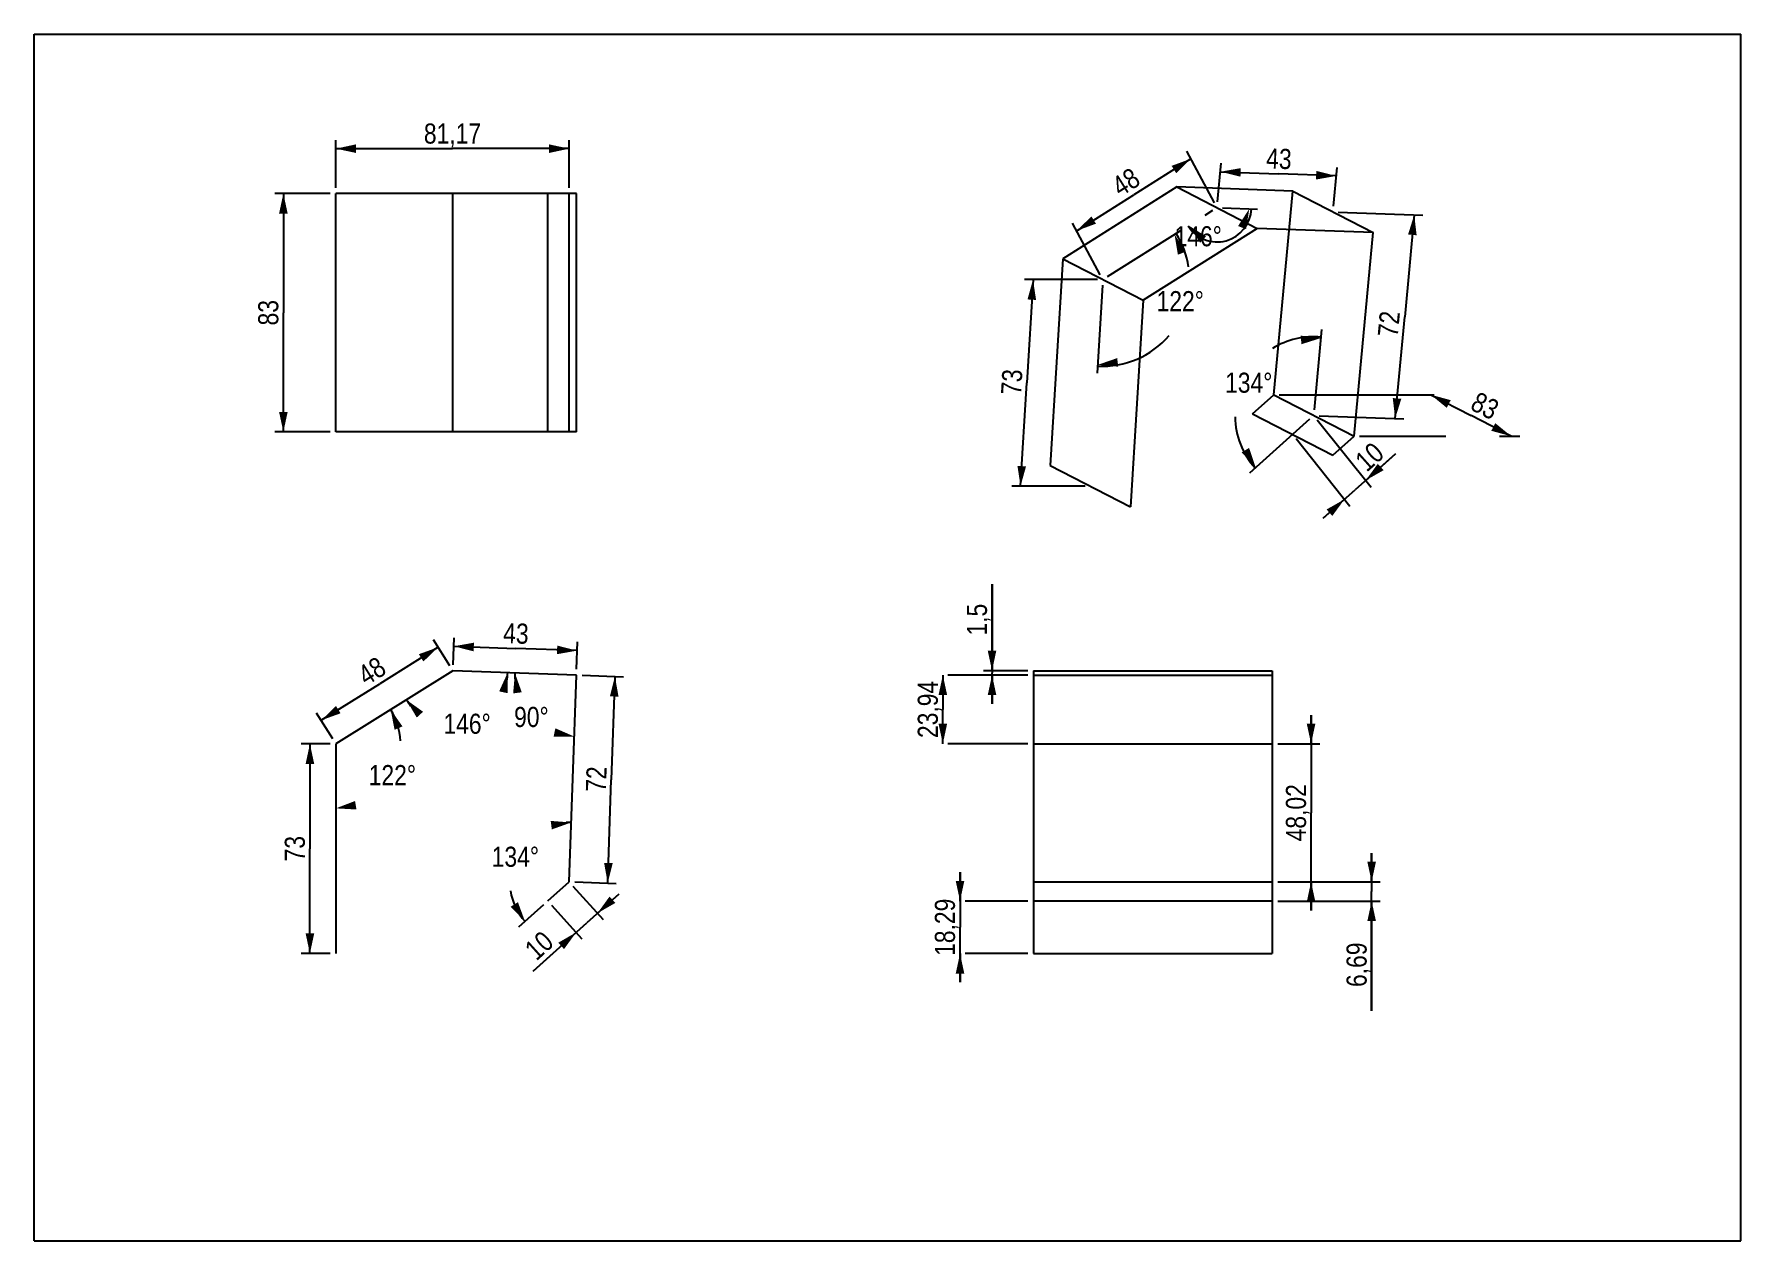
# Model space of a CAD drawing. Header units: millimetres. Extents: x 0 to 297, y 0 to 210.
import ezdxf

# ---------------------------------------------------------------- set-up
doc = ezdxf.new("R2010")
doc.units = ezdxf.units.MM
doc.header["$LTSCALE"] = 16.335
doc.layers.get('0').update_dxf_attribs({"linetype": 'CONTINUOUS'})
doc.styles.get("Standard").update_dxf_attribs({"font": 'txt', "width": 0.85})
doc.dimstyles.new('DIMSTYLE_1', dxfattribs={"dimtxt": 3.5, "dimasz": 3.5, "dimexe": 1.5, "dimexo": 1, "dimgap": 0.875, "dimtad": 1, "dimlfac": 2, "dimtxsty": 'STANDARD', "dimblk": '_FILLED', "dimblk1": '_FILLED', "dimblk2": '_FILLED', "dimcen": 0.09, "dimadec": 0, "dimazin": 0, "dimtp": 0.01, "dimtm": 0.01, "dimtfac": 1, "dimtofl": 0, "dimtmove": 0, "dimatfit": 3, "dimldrblk": '_FILLED', "dimfxl": 1, "dimtolj": 1, "dimarcsym": 0})
doc.dimstyles.new('DIMSTYLE_2', dxfattribs={"dimtxt": 3.5, "dimasz": 3.5, "dimexe": 1.5, "dimexo": 1, "dimtad": 0, "dimtih": 1, "dimtoh": 1, "dimlfac": 2, "dimtxsty": 'STANDARD', "dimblk": '_FILLED', "dimblk1": '_FILLED', "dimblk2": '_FILLED', "dimcen": 0.09, "dimadec": 0, "dimazin": 0, "dimtp": 0.5, "dimtm": 0.5, "dimtfac": 1, "dimtofl": 0, "dimtmove": 0, "dimatfit": 3, "dimldrblk": '_FILLED', "dimfxl": 1, "dimtolj": 1, "dimarcsym": 0})
doc.dimstyles.new('DIMSTYLE_3', dxfattribs={"dimtxt": 3.5, "dimasz": 3.5, "dimexe": 1.5, "dimexo": 1, "dimtad": 0, "dimtih": 1, "dimtoh": 1, "dimdec": 1, "dimlfac": 2, "dimtxsty": 'STANDARD', "dimblk": '_FILLED', "dimblk1": '_FILLED', "dimblk2": '_FILLED', "dimcen": 0.09, "dimadec": 0, "dimazin": 0, "dimtp": 0.5, "dimtm": 0.5, "dimtfac": 1, "dimtdec": 1, "dimtofl": 0, "dimtmove": 0, "dimatfit": 3, "dimldrblk": '_FILLED', "dimfxl": 1, "dimtolj": 1, "dimarcsym": 0})

# ---------------------------------------------------------------- blocks, each defined once
blk = doc.blocks.new('_FILLED')
at = {"color": 0, "linetype": 'BYBLOCK'}
blk.add_solid([(0, 0), (-1, 0.214), (-1, -0.214)], dxfattribs=at)
blk = doc.blocks.new('*D0')
at = {"color": 2, "linetype": 'CONTINUOUS'}
for p, q in [((216.64, 147.24), (243.62, 147.24)), ((243.05, 147.24), (250.04, 143.63)), ((257.03, 140.03), (250.04, 143.63)), ((230.62, 140.03), (245.64, 140.03)), ((255.01, 140.03), (258.53, 140.03))]:
    blk.add_line(p, q, dxfattribs=at)
at = {"color": 2, "linetype": 'CONTINUOUS', "xscale": 3.5, "yscale": 3.5, "zscale": 3.5}
for p, rotation in [((243.05, 147.24), 152.7268545162), ((257.03, 140.03), 332.7268545162)]:
    blk.add_blockref('_FILLED', p, dxfattribs=dict(at, rotation=rotation))
at = {"color": 2, "linetype": 'CONTINUOUS', "insert": (253.28, 146.89), "char_height": 3.5, "width": 5.95, "attachment_point": 2, "rotation": 332.7269, "line_spacing_factor": 0.9}
blk.add_mtext('83', dxfattribs=at)
blk = doc.blocks.new('*D1')
at = {"color": 2, "linetype": 'CONTINUOUS'}
for p, q in [((185.04, 167.28), (172.32, 167.28)), ((173.82, 167.28), (172.74, 149.31)), ((171.65, 131.33), (172.74, 149.31)), ((182.87, 131.33), (170.15, 131.33))]:
    blk.add_line(p, q, dxfattribs=at)
at = {"color": 2, "linetype": 'CONTINUOUS', "xscale": 3.5, "yscale": 3.5, "zscale": 3.5}
for p, rotation in [((173.82, 167.28), 86.5489358329), ((171.65, 131.33), 266.5489358329)]:
    blk.add_blockref('_FILLED', p, dxfattribs=dict(at, rotation=rotation))
at = {"color": 2, "linetype": 'CONTINUOUS', "insert": (168.37, 149.57), "char_height": 3.5, "width": 5.95, "attachment_point": 2, "rotation": 86.5489, "line_spacing_factor": 0.9}
blk.add_mtext('73', dxfattribs=at)
blk = doc.blocks.new('*D2')
at = {"color": 2, "linetype": 'CONTINUOUS'}
for p, q in [((201.3, 188.31), (191.36, 182.05)), ((205.41, 180.64), (200.6, 189.63)), ((181.42, 175.78), (191.36, 182.05)), ((185.53, 168.12), (180.72, 177.11))]:
    blk.add_line(p, q, dxfattribs=at)
at = {"color": 2, "linetype": 'CONTINUOUS', "xscale": 3.5, "yscale": 3.5, "zscale": 3.5}
for p, rotation in [((201.3, 188.31), 32.2104769618), ((181.42, 175.78), 212.2104769618)]:
    blk.add_blockref('_FILLED', p, dxfattribs=dict(at, rotation=rotation))
at = {"color": 2, "linetype": 'CONTINUOUS', "insert": (189.03, 185.75), "char_height": 3.5, "width": 5.95, "attachment_point": 2, "rotation": 32.2105, "line_spacing_factor": 0.9}
blk.add_mtext('48', dxfattribs=at)
blk = doc.blocks.new('*D3')
at = {"color": 2, "linetype": 'CONTINUOUS'}
for p, q in [((223.28, 142.9), (232.65, 131.17)), ((219.59, 139.61), (228.96, 127.87)), ((236.91, 136.98), (229.87, 130.69)), ((231.71, 132.34), (236.91, 136.98)), ((224.33, 125.75), (229.87, 130.69)), ((228.02, 129.05), (224.33, 125.75))]:
    blk.add_line(p, q, dxfattribs=at)
at = {"color": 2, "linetype": 'CONTINUOUS', "xscale": 3.5, "yscale": 3.5, "zscale": 3.5}
for p, rotation in [((231.71, 132.34), 221.759252228), ((228.02, 129.05), 41.759252228)]:
    blk.add_blockref('_FILLED', p, dxfattribs=dict(at, rotation=rotation))
at = {"color": 2, "linetype": 'CONTINUOUS', "insert": (229.56, 136.28), "char_height": 3.5, "width": 5.95, "attachment_point": 1, "rotation": 41.7593, "line_spacing_factor": 0.9}
blk.add_mtext('10', dxfattribs=at)
blk = doc.blocks.new('*D4')
at = {"color": 2, "linetype": 'CONTINUOUS'}
for p, q in [((222.78, 144.62), (224.09, 158.6)), ((221.95, 142.98), (211.47, 133.61))]:
    blk.add_line(p, q, dxfattribs=at)
for start, end in [(84.6512, 121.7553), (181.0261, 221.7593)]:
    blk.add_arc((222.69, 143.63), 13.71, start, end, dxfattribs=at)
for points in [[(220.54, 156.04), (223.95, 157.12), (220.4, 157.53)], [(210.13, 137.22), (212.57, 134.6), (211.42, 137.99)]]:
    blk.add_solid(points, dxfattribs=at)
at = {"color": 2, "linetype": 'CONTINUOUS', "insert": (211.36, 151.09), "char_height": 3.5, "width": 11.2583, "attachment_point": 2, "line_spacing_factor": 0.9}
blk.add_mtext('134\\Fgdt;{\\Fgdt;~}', dxfattribs=at)
blk = doc.blocks.new('*D5')
at = {"color": 2, "linetype": 'CONTINUOUS'}
for p, q in [((226.95, 179.03), (241.66, 178.49)), ((240.16, 178.55), (238.5, 160.83)), ((236.84, 143.12), (238.5, 160.83)), ((223.63, 143.6), (238.34, 143.06))]:
    blk.add_line(p, q, dxfattribs=at)
at = {"color": 2, "linetype": 'CONTINUOUS', "xscale": 3.5, "yscale": 3.5, "zscale": 3.5}
for p, rotation in [((240.16, 178.55), 84.6511926844), ((236.84, 143.12), 264.6511926844)]:
    blk.add_blockref('_FILLED', p, dxfattribs=dict(at, rotation=rotation))
at = {"color": 2, "linetype": 'CONTINUOUS', "insert": (234, 159.73), "char_height": 3.5, "width": 5.95, "attachment_point": 2, "rotation": 84.6512, "line_spacing_factor": 0.9}
blk.add_mtext('72', dxfattribs=at)
blk = doc.blocks.new('*D6')
at = {"color": 2, "linetype": 'CONTINUOUS'}
for p, q in [((186.81, 167.8), (199.7, 175.92)), ((185.92, 166.3), (185, 150.98))]:
    blk.add_line(p, q, dxfattribs=at)
for start, end in [(8.405, 32.2105), (266.5489, 319.8956)]:
    blk.add_arc((185.98, 167.28), 15.06, start, end, dxfattribs=at)
for points in [[(200.43, 172.15), (198.45, 175.14), (199.03, 171.61)], [(188.47, 153.62), (185.09, 152.45), (188.65, 152.13)]]:
    blk.add_solid(points, dxfattribs=at)
at = {"color": 2, "linetype": 'CONTINUOUS', "insert": (199.44, 165.28), "char_height": 3.5, "width": 11.2583, "attachment_point": 2, "line_spacing_factor": 0.9}
blk.add_mtext('122\\Fgdt;{\\Fgdt;~}', dxfattribs=at)
blk = doc.blocks.new('*D7')
at = {"color": 2, "linetype": 'CONTINUOUS'}
for p, q in [((205.03, 179.28), (203.73, 178.46)), ((206.8, 179.77), (212.86, 179.55))]:
    blk.add_line(p, q, dxfattribs=at)
blk.add_arc((205.86, 179.81), 5.97, 212.2105, 357.8994, dxfattribs=at)
for points in [[(210.9, 176.06), (211.46, 179.6), (209.5, 176.6)], [(203.95, 174.79), (200.92, 176.69), (202.9, 173.71)]]:
    blk.add_solid(points, dxfattribs=at)
at = {"color": 2, "linetype": 'CONTINUOUS', "insert": (202.57, 176.58), "char_height": 3.5, "width": 11.2583, "attachment_point": 2, "line_spacing_factor": 0.9}
blk.add_mtext('146\\Fgdt;{\\Fgdt;~}', dxfattribs=at)
blk = doc.blocks.new('*D8')
at = {"color": 2, "linetype": 'CONTINUOUS'}
for p, q in [((205.95, 180.79), (206.59, 187.56)), ((206.45, 186.06), (216.52, 185.69)), ((226.59, 185.32), (216.52, 185.69)), ((226.1, 180.05), (226.73, 186.82))]:
    blk.add_line(p, q, dxfattribs=at)
at = {"color": 2, "linetype": 'CONTINUOUS', "xscale": 3.5, "yscale": 3.5, "zscale": 3.5}
for p, rotation in [((206.45, 186.06), 177.8994341811), ((226.59, 185.32), 357.8994341811)]:
    blk.add_blockref('_FILLED', p, dxfattribs=dict(at, rotation=rotation))
at = {"color": 2, "linetype": 'CONTINUOUS', "insert": (216.68, 190.07), "char_height": 3.5, "width": 5.95, "attachment_point": 2, "rotation": 357.8994, "line_spacing_factor": 0.9}
blk.add_mtext('43', dxfattribs=at)
blk = doc.blocks.new('*D9')
at = {"color": 2, "linetype": 'CONTINUOUS'}
for p, q in [((52.51, 183.27), (52.51, 191.57)), ((93.1, 183.27), (93.1, 191.57)), ((52.51, 190.07), (72.8, 190.07)), ((93.1, 190.07), (72.8, 190.07))]:
    blk.add_line(p, q, dxfattribs=at)
at = {"color": 2, "linetype": 'CONTINUOUS', "xscale": 3.5, "yscale": 3.5, "zscale": 3.5, "rotation": 180}
blk.add_blockref('_FILLED', (52.51, 190.07), dxfattribs=at)
at = {"color": 2, "linetype": 'CONTINUOUS', "xscale": 3.5, "yscale": 3.5, "zscale": 3.5}
blk.add_blockref('_FILLED', (93.1, 190.07), dxfattribs=at)
at = {"color": 2, "linetype": 'CONTINUOUS', "insert": (72.8, 194.45), "char_height": 3.5, "width": 14.875, "attachment_point": 2, "line_spacing_factor": 0.9}
blk.add_mtext('81,17', dxfattribs=at)
blk = doc.blocks.new('*D10')
at = {"color": 2, "linetype": 'CONTINUOUS'}
for p, q in [((51.51, 86.5), (46.49, 86.5)), ((47.99, 86.5), (47.99, 68.25)), ((47.99, 50), (47.99, 68.25)), ((51.51, 50), (46.49, 50))]:
    blk.add_line(p, q, dxfattribs=at)
at = {"color": 2, "linetype": 'CONTINUOUS', "xscale": 3.5, "yscale": 3.5, "zscale": 3.5}
for p, rotation in [((47.99, 86.5), 90), ((47.99, 50), 270)]:
    blk.add_blockref('_FILLED', p, dxfattribs=dict(at, rotation=rotation))
at = {"color": 2, "linetype": 'CONTINUOUS', "insert": (43.61, 68.25), "char_height": 3.5, "width": 5.95, "attachment_point": 2, "rotation": 90, "line_spacing_factor": 0.9}
blk.add_mtext('73', dxfattribs=at)
blk = doc.blocks.new('*D11')
at = {"color": 2, "linetype": 'CONTINUOUS'}
for p, q in [((72.34, 100.07), (69.52, 104.58)), ((70.31, 103.31), (60.13, 96.95)), ((49.96, 90.59), (60.13, 96.95)), ((51.98, 87.35), (49.16, 91.86))]:
    blk.add_line(p, q, dxfattribs=at)
at = {"color": 2, "linetype": 'CONTINUOUS', "xscale": 3.5, "yscale": 3.5, "zscale": 3.5}
for p, rotation in [((70.31, 103.31), 32), ((49.96, 90.59), 212)]:
    blk.add_blockref('_FILLED', p, dxfattribs=dict(at, rotation=rotation))
at = {"color": 2, "linetype": 'CONTINUOUS', "insert": (57.82, 100.66), "char_height": 3.5, "width": 5.95, "attachment_point": 2, "rotation": 32, "line_spacing_factor": 0.9}
blk.add_mtext('48', dxfattribs=at)
blk = doc.blocks.new('*D12')
at = {"color": 2, "linetype": 'CONTINUOUS'}
for p, q in [((72.9, 100.22), (73.07, 104.97)), ((94.39, 99.47), (94.55, 104.22)), ((73.01, 103.47), (83.76, 103.09)), ((94.5, 102.72), (83.76, 103.09))]:
    blk.add_line(p, q, dxfattribs=at)
at = {"color": 2, "linetype": 'CONTINUOUS', "xscale": 3.5, "yscale": 3.5, "zscale": 3.5}
for p, rotation in [((73.01, 103.47), 178), ((94.5, 102.72), 358)]:
    blk.add_blockref('_FILLED', p, dxfattribs=dict(at, rotation=rotation))
at = {"color": 2, "linetype": 'CONTINUOUS', "insert": (83.91, 107.46), "char_height": 3.5, "width": 5.95, "attachment_point": 2, "rotation": 358, "line_spacing_factor": 0.9}
blk.add_mtext('43', dxfattribs=at)
blk = doc.blocks.new('*D13')
at = {"color": 2, "linetype": 'CONTINUOUS'}
for p, q in [((95.35, 98.43), (102.57, 98.18)), ((101.07, 98.23), (100.44, 80.25)), ((99.81, 62.26), (100.44, 80.25)), ((94.1, 62.46), (101.31, 62.2))]:
    blk.add_line(p, q, dxfattribs=at)
at = {"color": 2, "linetype": 'CONTINUOUS', "xscale": 3.5, "yscale": 3.5, "zscale": 3.5}
for p, rotation in [((101.07, 98.23), 88), ((99.81, 62.26), 268)]:
    blk.add_blockref('_FILLED', p, dxfattribs=dict(at, rotation=rotation))
at = {"color": 2, "linetype": 'CONTINUOUS', "insert": (96.07, 80.4), "char_height": 3.5, "width": 5.95, "attachment_point": 2, "rotation": 88, "line_spacing_factor": 0.9}
blk.add_mtext('72', dxfattribs=at)
blk = doc.blocks.new('*D14')
at = {"color": 2, "linetype": 'CONTINUOUS'}
for p, q in [((93.77, 61.75), (99.03, 55.9)), ((101.74, 60.36), (96.17, 55.34)), ((98.03, 57.02), (101.74, 60.36)), ((90.05, 58.4), (95.31, 52.56)), ((86.84, 46.95), (96.17, 55.34)), ((94.31, 53.67), (86.84, 46.95))]:
    blk.add_line(p, q, dxfattribs=at)
at = {"color": 2, "linetype": 'CONTINUOUS', "xscale": 3.5, "yscale": 3.5, "zscale": 3.5}
for p, rotation in [((98.03, 57.02), 222), ((94.31, 53.67), 42)]:
    blk.add_blockref('_FILLED', p, dxfattribs=dict(at, rotation=rotation))
at = {"color": 2, "linetype": 'CONTINUOUS', "insert": (88.34, 54.18), "char_height": 3.5, "width": 5.95, "attachment_point": 3, "rotation": 42, "line_spacing_factor": 0.9}
blk.add_mtext('10', dxfattribs=at)
blk = doc.blocks.new('*D15')
at = {"color": 2, "linetype": 'CONTINUOUS'}
blk.add_line((88.64, 58.48), (84.31, 54.58), dxfattribs=at)
for start, end in [(88, 92.81), (188.8334, 222)]:
    blk.add_arc((93.1, 62.49), 10.33, start, end, dxfattribs=at)
for points in [[(90.09, 71.6), (93.46, 72.81), (89.89, 73.08)], [(82.92, 58.14), (85.42, 55.58), (84.19, 58.94)]]:
    blk.add_solid(points, dxfattribs=at)
at = {"color": 2, "linetype": 'CONTINUOUS', "insert": (83.74, 68.6), "char_height": 3.5, "width": 11.2583, "attachment_point": 2, "line_spacing_factor": 0.9}
blk.add_mtext('134\\Fgdt;{\\Fgdt;~}', dxfattribs=at)
blk = doc.blocks.new('*D16')
at = {"color": 2, "linetype": 'CONTINUOUS'}
for start, end in [(339.9389, 358), (212, 219.6288)]:
    blk.add_arc((72.87, 99.22), 9.55, start, end, dxfattribs=at)
for points in [[(82.39, 95.31), (82.41, 98.89), (80.92, 95.63)], [(67.68, 92.08), (64.77, 94.16), (66.58, 91.07)]]:
    blk.add_solid(points, dxfattribs=at)
at = {"color": 2, "linetype": 'CONTINUOUS', "insert": (75.34, 91.74), "char_height": 3.5, "width": 11.2583, "attachment_point": 2, "line_spacing_factor": 0.9}
blk.add_mtext('146\\Fgdt;{\\Fgdt;~}', dxfattribs=at)
blk = doc.blocks.new('*D17')
at = {"color": 2, "linetype": 'CONTINUOUS'}
blk.add_arc((94.35, 98.47), 10.7, 178, 187.2442, dxfattribs=at)
for points in [[(84.85, 95.47), (83.66, 98.84), (83.36, 95.27)], [(90.4, 87.73), (93.98, 87.77), (90.7, 89.2)]]:
    blk.add_solid(points, dxfattribs=at)
at = {"color": 2, "linetype": 'CONTINUOUS', "insert": (86.53, 92.92), "char_height": 3.5, "width": 8.2833, "attachment_point": 2, "line_spacing_factor": 0.9}
blk.add_mtext('90\\Fgdt;{\\Fgdt;~}', dxfattribs=at)
blk = doc.blocks.new('*D18')
at = {"color": 2, "linetype": 'CONTINUOUS'}
blk.add_arc((52.51, 86.5), 11.24, 2.5649, 32, dxfattribs=at)
for points in [[(64.1, 89.53), (62.04, 92.45), (62.72, 88.94)], [(55.85, 76.55), (52.51, 75.27), (56.09, 75.07)]]:
    blk.add_solid(points, dxfattribs=at)
at = {"color": 2, "linetype": 'CONTINUOUS', "insert": (62.34, 82.8), "char_height": 3.5, "width": 11.2583, "attachment_point": 2, "line_spacing_factor": 0.9}
blk.add_mtext('122\\Fgdt;{\\Fgdt;~}', dxfattribs=at)
blk = doc.blocks.new('*D19')
at = {"color": 2, "linetype": 'CONTINUOUS'}
for p, q in [((51.51, 182.27), (41.87, 182.27)), ((43.37, 182.27), (43.37, 161.52)), ((43.37, 140.77), (43.37, 161.52)), ((51.51, 140.77), (41.87, 140.77))]:
    blk.add_line(p, q, dxfattribs=at)
at = {"color": 2, "linetype": 'CONTINUOUS', "xscale": 3.5, "yscale": 3.5, "zscale": 3.5}
for p, rotation in [((43.37, 182.27), 90), ((43.37, 140.77), 270)]:
    blk.add_blockref('_FILLED', p, dxfattribs=dict(at, rotation=rotation))
at = {"color": 2, "linetype": 'CONTINUOUS', "insert": (38.99, 161.52), "char_height": 3.5, "width": 5.95, "attachment_point": 2, "rotation": 90, "line_spacing_factor": 0.9}
blk.add_mtext('83', dxfattribs=at)
blk = doc.blocks.new('*D20')
at = {"color": 2, "linetype": 'CONTINUOUS'}
for p, q in [((166.69, 99.22), (166.69, 114.27)), ((166.69, 114.27), (166.69, 98.84)), ((172.91, 99.22), (165.19, 99.22)), ((172.91, 98.47), (165.19, 98.47)), ((166.69, 93.47), (166.69, 98.84)), ((166.69, 98.47), (166.69, 93.47))]:
    blk.add_line(p, q, dxfattribs=at)
at = {"color": 2, "linetype": 'CONTINUOUS', "xscale": 3.5, "yscale": 3.5, "zscale": 3.5}
for p, rotation in [((166.69, 99.22), 270), ((166.69, 98.47), 90)]:
    blk.add_blockref('_FILLED', p, dxfattribs=dict(at, rotation=rotation))
at = {"color": 2, "linetype": 'CONTINUOUS', "insert": (162.31, 105.34), "char_height": 3.5, "width": 8.925, "attachment_point": 1, "rotation": 90, "line_spacing_factor": 0.9}
blk.add_mtext('1,5', dxfattribs=at)
blk = doc.blocks.new('*D21')
at = {"color": 2, "linetype": 'CONTINUOUS'}
for p, q in [((158.13, 98.47), (158.13, 92.48)), ((172.91, 98.47), (159.01, 98.47)), ((158.13, 86.5), (158.13, 92.48)), ((172.91, 86.5), (159.01, 86.5))]:
    blk.add_line(p, q, dxfattribs=at)
at = {"color": 2, "linetype": 'CONTINUOUS', "xscale": 3.5, "yscale": 3.5, "zscale": 3.5}
for p, rotation in [((158.13, 98.47), 90), ((158.13, 86.5), 270)]:
    blk.add_blockref('_FILLED', p, dxfattribs=dict(at, rotation=rotation))
at = {"color": 2, "linetype": 'CONTINUOUS', "insert": (153.76, 92.48), "char_height": 3.5, "width": 14.875, "attachment_point": 2, "rotation": 90, "line_spacing_factor": 0.9}
blk.add_mtext('23,94', dxfattribs=at)
blk = doc.blocks.new('*D22')
at = {"color": 2, "linetype": 'CONTINUOUS'}
for p, q in [((222.21, 86.5), (222.21, 91.5)), ((222.21, 91.5), (222.21, 74.5)), ((216.41, 86.5), (223.71, 86.5)), ((222.21, 57.49), (222.21, 74.5)), ((216.41, 62.49), (223.71, 62.49)), ((222.21, 62.49), (222.21, 57.49))]:
    blk.add_line(p, q, dxfattribs=at)
at = {"color": 2, "linetype": 'CONTINUOUS', "xscale": 3.5, "yscale": 3.5, "zscale": 3.5}
for p, rotation in [((222.21, 86.5), 270), ((222.21, 62.49), 90)]:
    blk.add_blockref('_FILLED', p, dxfattribs=dict(at, rotation=rotation))
at = {"color": 2, "linetype": 'CONTINUOUS', "insert": (217.83, 74.5), "char_height": 3.5, "width": 14.875, "attachment_point": 2, "rotation": 90, "line_spacing_factor": 0.9}
blk.add_mtext('48,02', dxfattribs=at)
blk = doc.blocks.new('*D23')
at = {"color": 2, "linetype": 'CONTINUOUS'}
for p, q in [((232.75, 62.49), (232.75, 67.49)), ((232.75, 67.49), (232.75, 60.82)), ((216.41, 62.49), (234.25, 62.49)), ((232.75, 40.02), (232.75, 60.82)), ((216.41, 59.14), (234.25, 59.14)), ((232.75, 59.14), (232.75, 40.02))]:
    blk.add_line(p, q, dxfattribs=at)
at = {"color": 2, "linetype": 'CONTINUOUS', "xscale": 3.5, "yscale": 3.5, "zscale": 3.5}
for p, rotation in [((232.75, 62.49), 270), ((232.75, 59.14), 90)]:
    blk.add_blockref('_FILLED', p, dxfattribs=dict(at, rotation=rotation))
at = {"color": 2, "linetype": 'CONTINUOUS', "insert": (228.38, 51.92), "char_height": 3.5, "width": 11.9, "attachment_point": 3, "rotation": 90, "line_spacing_factor": 0.9}
blk.add_mtext('6,69', dxfattribs=at)
blk = doc.blocks.new('*D24')
at = {"color": 2, "linetype": 'CONTINUOUS'}
for p, q in [((161.12, 59.14), (161.12, 64.14)), ((161.12, 64.14), (161.12, 54.57)), ((172.91, 59.14), (161.99, 59.14)), ((161.12, 45), (161.12, 54.57)), ((161.12, 50), (161.12, 45)), ((172.91, 50), (161.99, 50))]:
    blk.add_line(p, q, dxfattribs=at)
at = {"color": 2, "linetype": 'CONTINUOUS', "xscale": 3.5, "yscale": 3.5, "zscale": 3.5}
for p, rotation in [((161.12, 59.14), 270), ((161.12, 50), 90)]:
    blk.add_blockref('_FILLED', p, dxfattribs=dict(at, rotation=rotation))
at = {"color": 2, "linetype": 'CONTINUOUS', "insert": (156.74, 54.57), "char_height": 3.5, "width": 14.875, "attachment_point": 2, "rotation": 90, "line_spacing_factor": 0.9}
blk.add_mtext('18,29', dxfattribs=at)

msp = doc.modelspace()

# ---------------------------------------------------------------- linework, layer by layer
at = {"color": 7, "linetype": 'CONTINUOUS'}
for p, q in [((0, 0), (0, 210)), ((0, 210), (297, 210)), ((297, 0), (297, 210)), ((52.513, 140.7749), (52.513, 182.2749)), ((94.3531, 182.2749), (52.513, 182.2749)), ((89.381, 140.7749), (89.381, 182.2749)), ((198.8729, 183.4083), (178.9919, 170.8834)), ((219.0195, 182.6693), (198.8729, 183.4083)), ((215.7022, 147.2378), (219.0195, 182.6693)), ((212.8509, 176.202), (192.9699, 163.6771)), ((232.9975, 175.463), (212.8509, 176.202)), ((229.6802, 140.0315), (232.9975, 175.463)), ((178.9919, 170.8834), (176.8242, 134.9379)), ((192.9699, 163.6771), (190.8022, 127.7316)), ((212.0118, 143.943), (215.7022, 147.2378)), ((212.0118, 143.943), (225.9898, 136.7367)), ((94.3531, 140.7749), (52.513, 140.7749)), ((225.9898, 136.7367), (229.6802, 140.0315)), ((176.8242, 134.9379), (190.8022, 127.7316)), ((72.8662, 99.219), (52.513, 86.501)), ((94.3531, 98.4687), (72.8662, 99.219)), ((93.0967, 62.4906), (94.3531, 98.4687)), ((173.912, 99.219), (173.912, 50.001)), ((215.412, 99.219), (215.412, 50.001)), ((52.513, 86.501), (52.513, 50.001)), ((89.381, 59.145), (93.0967, 62.4906)), ((173.912, 59.145), (215.412, 59.145)), ((173.912, 50.001), (215.412, 50.001)), ((0, 0), (297, 0))]:
    msp.add_line(p, q, dxfattribs=at)
at = {"color": 6, "linetype": 'CONTINUOUS'}
for p, q in [((72.8662, 140.7749), (72.8662, 182.2749)), ((93.0967, 140.7749), (93.0967, 182.2749)), ((94.3531, 140.7749), (94.3531, 182.2749)), ((198.8729, 183.4083), (212.8509, 176.202)), ((219.0195, 182.6693), (232.9975, 175.463)), ((178.9919, 170.8834), (192.9699, 163.6771)), ((215.7022, 147.2378), (229.6802, 140.0315)), ((173.912, 99.219), (215.412, 99.219)), ((173.912, 98.4687), (215.412, 98.4687)), ((173.912, 86.501), (215.412, 86.501)), ((173.912, 62.4906), (215.412, 62.4906))]:
    msp.add_line(p, q, dxfattribs=at)

# ---------------------------------------------------------------- dimensions: what is measured, and where the dimension line sits
at = {"color": 2, "linetype": 'CONTINUOUS'}
dim = msp.add_linear_dim(base=(93.0967, 190.0744), p1=(52.513, 182.2749), p2=(93.0967, 182.2749), dimstyle='DIMSTYLE_1', dxfattribs=at)
dim.commit()
dim.dimension.update_dxf_attribs({"geometry": '*D9', "text_midpoint": (72.7119, 190.0744), "dimtype": 160})
for base, p1, p2, angle, picture, middle in [((226.5944, 185.3246), (205.9174, 179.79), (226.064, 179.0511), 357.899434, '*D8', (216.6141, 185.6906)), ((201.3049, 188.308), (186.0663, 167.2693), (205.9474, 179.7942), 32.210477, '*D2', (191.443, 182.0951)), ((43.3694, 182.2749), (52.513, 140.7749), (52.513, 182.2749), 90, '*D19', (43.3694, 161.5249)), ((236.8416, 143.1157), (225.9499, 179.125), (222.6326, 143.6935), 264.651193, '*D5', (238.3591, 159.3231)), ((173.8205, 167.2803), (183.8717, 131.2746), (186.0394, 167.2201), 86.548936, '*D1', (172.7422, 149.4003)), ((257.0304, 140.0315), (216.1836, 146.349), (230.1616, 139.1427), 332.726855, '*D0', (251.274, 142.9992)), ((228.0228, 129.0462), (222.6098, 143.6488), (218.9195, 140.3539), 221.759252, '*D3', (234.9679, 135.247)), ((166.6889, 99.219), (173.912, 98.4687), (173.912, 99.219), 90, '*D20', (166.6889, 110.2714)), ((73.0145, 103.4663), (94.3531, 98.4687), (72.8662, 99.219), 178, '*D12', (83.8509, 103.0879)), ((49.9573, 90.591), (72.8662, 99.219), (52.513, 86.501), 212, '*D11', (60.2127, 96.9993)), ((101.0693, 98.2342), (93.0967, 62.4906), (94.3531, 98.4687), 88, '*D13', (100.4411, 80.2451)), ((158.1326, 98.4687), (173.912, 86.501), (173.912, 98.4687), 90, '*D21', (158.1326, 92.5778)), ((222.205, 86.501), (215.412, 62.4906), (215.412, 86.501), 90, '*D22', (222.205, 74.4958)), ((47.9871, 50.001), (52.513, 86.501), (52.513, 50.001), 270, '*D10', (47.9871, 68.3439)), ((232.7511, 62.4906), (215.412, 59.145), (215.412, 62.4906), 90, '*D23', (232.7511, 45.9662)), ((98.0253, 57.0168), (89.381, 59.145), (93.0967, 62.4906), 42, '*D14', (89.3284, 49.1861)), ((161.1173, 50.001), (173.912, 59.145), (173.912, 50.001), 270, '*D24', (161.1173, 54.9448))]:
    dim = msp.add_linear_dim(base=base, p1=p1, p2=p2, angle=angle, dimstyle='DIMSTYLE_1', dxfattribs=at)
    dim.commit()
    dim.dimension.update_dxf_attribs({"geometry": picture, "text_midpoint": middle, "dimtype": 160})
for base, line1, line2, dimstyle, picture, middle in [((206.9715, 174.1258), ((205.5161, 179.5872), (205.4841, 179.5671)), ((205.8722, 179.8047), (205.9319, 179.8026)), 'DIMSTYLE_2', '*D7', (202.5664, 174.8338)), ((197.922, 160.0916), ((185.9835, 167.3238), (185.9743, 167.172)), ((185.9399, 167.2544), (186.0676, 167.3349)), 'DIMSTYLE_2', '*D6', (199.4436, 163.5311)), ((211.3621, 149.3392), ((222.6901, 143.6232), (222.7031, 143.7621)), ((222.6993, 143.6419), (222.5952, 143.549)), 'DIMSTYLE_2', '*D4', (211.3621, 149.3392)), ((75.3384, 89.9925), ((65.6947, 94.7378), (65.6136, 94.6871)), ((81.3176, 98.9239), (81.413, 98.9206)), 'DIMSTYLE_3', '*D16', (75.3384, 89.9925)), ((86.5252, 91.169), ((84.7626, 98.8036), (84.6556, 98.8073)), ((94.0182, 88.8782), (94.0145, 88.7712)), 'DIMSTYLE_3', '*D17', (86.5252, 91.169)), ((62.34, 81.0538), ((52.513, 76.3776), (52.513, 76.2652)), ((61.0982, 91.8655), (61.1934, 91.9251)), 'DIMSTYLE_3', '*D18', (62.34, 81.0538)), ((83.7376, 66.8548), ((93.4186, 71.7084), (93.4222, 71.8116)), ((89.4577, 59.2141), (89.381, 59.145)), 'DIMSTYLE_3', '*D15', (83.7376, 66.8548))]:
    dim = msp.add_angular_dim_2l(base=base, line1=line1, line2=line2, dimstyle=dimstyle, dxfattribs=at)
    dim.commit()
    dim.dimension.update_dxf_attribs({"geometry": picture, "text_midpoint": middle, "dimtype": 162})

doc.saveas('drawing.dxf')
